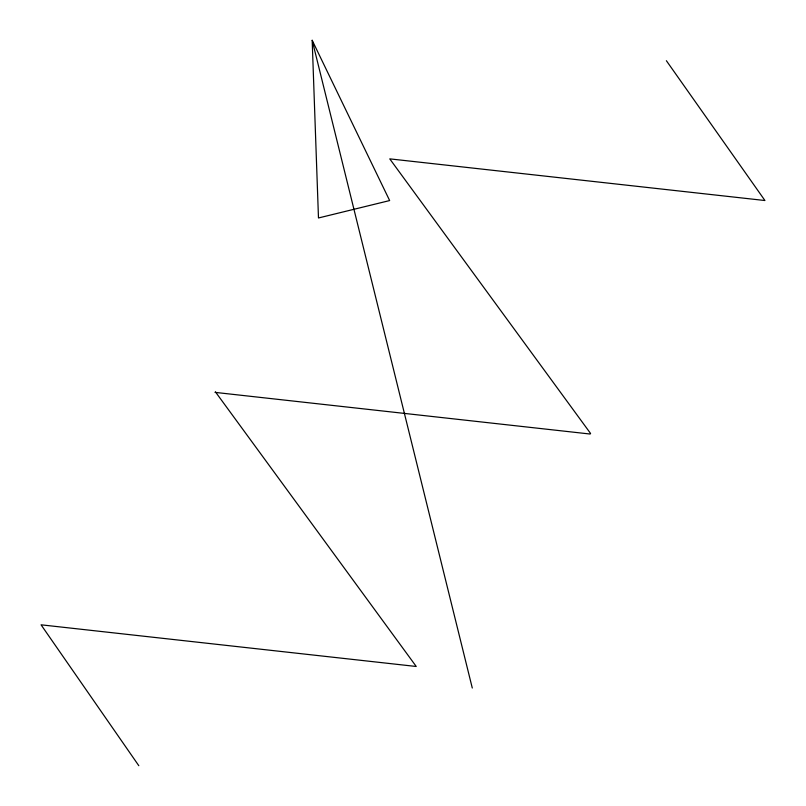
<?xml version="1.0" encoding="UTF-8"?>
<svg xmlns="http://www.w3.org/2000/svg" width="806" height="806" viewBox="0 0 806 806"><rect width="100%" height="100%" fill="white"/><g stroke="black" fill="none" stroke-linecap="round" stroke-linejoin="round"><path stroke-width="1.21" d="M215.001 392.371L590.193 434.041M590.597 433.497L389.751 158.863L764.944 200.523L666.381 60.712M215.404 391.837L416.249 666.481L41.056 624.811L138.813 765.7M312.174 40.3L389.651 200.563L318.481 217.973L312.174 40.3L472.286 688.032"/></g></svg>
